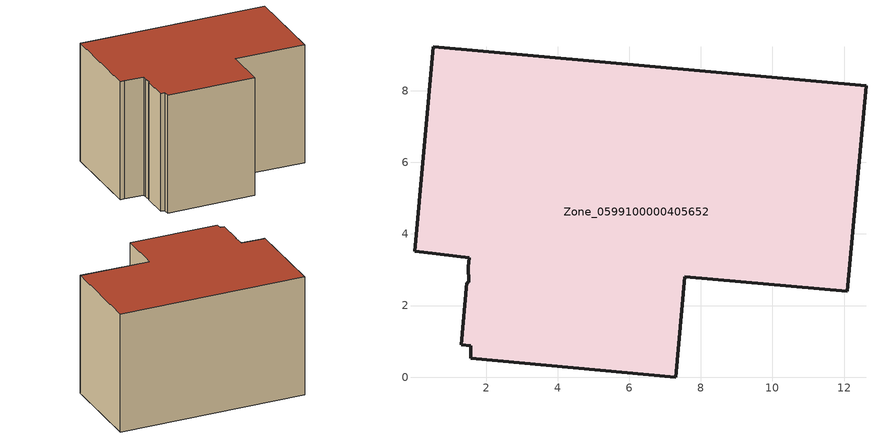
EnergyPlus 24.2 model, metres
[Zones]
Zone_0599100000405652
 floor ground (C_G): 1.51,3.08 1.53,3.34 0.26,3.49 0,3.51 0.52,9.22 12.61,8.13 12.1,2.39 7.56,2.81 7.3,0 1.58,0.52 1.57,0.88 1.31,0.91 1.47,2.63 1.52,2.65 z0
 wall outside (C_F): 1.58,0.52 7.3,0 7.56,2.81 12.1,2.39 12.61,8.13 0.52,9.22 0,3.51 0.26,3.49 1.53,3.34 1.51,3.08 1.52,2.65 1.47,2.63 1.31,0.91 1.57,0.88 1.58,0.52 z0:7.87
 roof outside (C_R): 0,3.51 0.26,3.49 1.53,3.34 1.51,3.08 1.52,2.65 1.47,2.63 1.31,0.91 1.57,0.88 1.58,0.52 7.3,0 7.56,2.81 12.1,2.39 12.61,8.13 0.52,9.22 z7.87
[BUILDING]
Pand.0599100000405652: North Axis=0; Terrain=City; Loads Convergence Tolerance Value=0.04; Temperature Convergence Tolerance Value=0.4; Solar Distribution=FullExterior; Maximum Number of Warmup Days=25; Minimum Number of Warmup Days=1
[Site:Location]
Rotterdam.The.Hague.AP_ZH_NLD Design_Conditions: Latitude=51.96; Longitude=4.45; Time Zone=1; Elevation=-4.5
[SITE:GROUNDTEMPERATURE:BUILDINGSURFACE]
18, 18, 18, 18, 18, 18, 18, 18, 18, 18, 18, 18
[MATERIAL] Thermal Absorptance=0.9; Solar Absorptance=0.7; Visible Absorptance=0.7
Name | Roughness | Thickness | Conductivity | Density | Specific Heat
G.TC.1992-2005 | MediumSmooth | 0.15 | 0.06 | 540 | 1210
F.TC.1992-2005 | Rough | 0.3 | 0.12 | 1920 | 840
R.TC.1992-2005 | MediumRough | 0.2 | 0.08 | 1500 | 1000
[CONSTRUCTION]
C_G: G.TC.1992-2005
C_F: F.TC.1992-2005
C_R: R.TC.1992-2005
[ZONE]
Zone_0599100000405652: Type=1; Multiplier=1; Ceiling Height=Autocalculate; Volume=Autocalculate; Floor Area=autocalculate; Part of Total Floor Area=Yes
[ZONEINFILTRATION:DESIGNFLOWRATE]
Infil_Zone_0599100000405652: Zone or ZoneList or Space or SpaceList=Zone_0599100000405652; Schedule=AlwaysOn; Design Flow Rate Calculation Method=Flow/Area; Flow Rate per Floor Area=0.0015; Constant Term Coefficient=1; Temperature Term Coefficient=0; Velocity Term Coefficient=0; Velocity Squared Term Coefficient=0
[HVACTEMPLATE:ZONE:IDEALLOADSAIRSYSTEM]
Zone_0599100000405652: Maximum Heating Supply Air Temperature=50; Minimum Cooling Supply Air Temperature=13; Maximum Heating Supply Air Humidity Ratio=0.0156; Minimum Cooling Supply Air Humidity Ratio=0.0077; Heating Limit=NoLimit; Cooling Limit=NoLimit; Dehumidification Control Type=ConstantSensibleHeatRatio; Cooling Sensible Heat Ratio=0.7; Dehumidification Setpoint=60; Humidification Control Type=None; Humidification Setpoint=30; Outdoor Air Method=None; Outdoor Air Flow Rate per Person=0.00944; Outdoor Air Flow Rate per Zone Floor Area=0; Outdoor Air Flow Rate per Zone=0; Demand Controlled Ventilation Type=None; Outdoor Air Economizer Type=NoEconomizer; Heat Recovery Type=None; Sensible Heat Recovery Effectiveness=0.7; Latent Heat Recovery Effectiveness=0.65
[ZONECONTROL:THERMOSTAT]
ThermostatControl_Zone_0599100000405652: Zone or ZoneList=Zone_0599100000405652; Control Type Schedule=DualSetpointControlType; Control 1=Thermostat_Zone_0599100000405652; Temperature Difference Between Cutout And Setpoint=0
[THERMOSTATSETPOINT:DUALSETPOINT]
Thermostat_Zone_0599100000405652: Heating Setpoint Temperature Schedule=HeatingSetpoint_Zone_0599100000405652; Cooling Setpoint Temperature Schedule=CoolingSetpoint_Zone_0599100000405652
[SCHEDULE:COMPACT]
HeatingSetpoint_Zone_0599100000405652: Through: 12/31, For: AllDays, Until: 24:00, 21
CoolingSetpoint_Zone_0599100000405652: Through: 12/31, For: AllDays, Until: 24:00, 24
DualSetpointControlType: Through: 12/31, For: AllDays, Until: 24:00, 4
AlwaysOn: Through: 12/31, For: AllDays, Until: 24:00, 1
